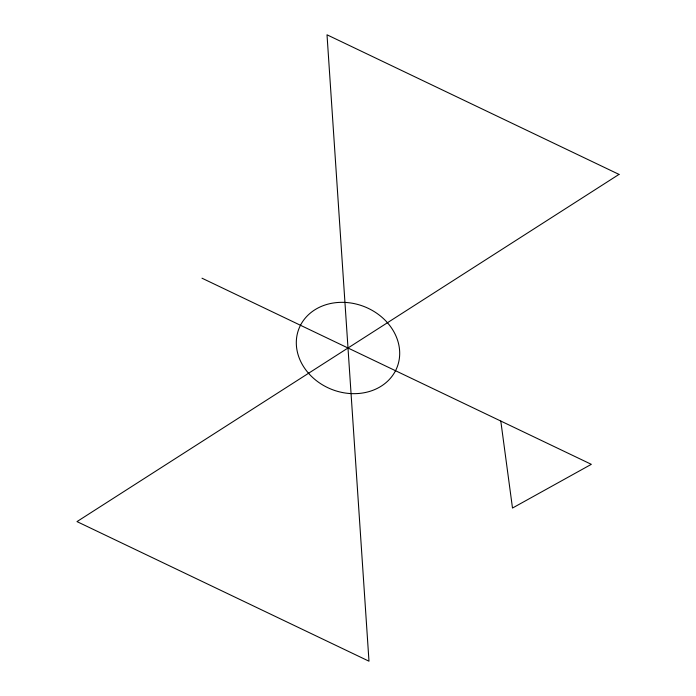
<?xml version="1.0" encoding="UTF-8"?>
<svg xmlns="http://www.w3.org/2000/svg" width="696" height="696" viewBox="0 0 696 696"><rect width="100%" height="100%" fill="white"/><g stroke="black" fill="none" stroke-linecap="round" stroke-linejoin="round"><path stroke-width="1.04" d="M201.997 278.2L591.33 464.328L512.491 508.045L500.798 421.045M619.014 174.4L76.986 521.6L368.984 661.2L327.016 34.8L619.014 174.4M308.606 373.343A52.731 44.474 21.5 0 0 396.694 368.228A52.731 44.474 21.5 0 0 338.7 302.429A52.731 44.474 21.5 0 0 308.606 373.343"/></g></svg>
